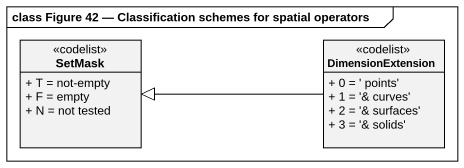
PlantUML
@startuml
mainframe class Figure 42 — Classification schemes for spatial operators
hide circle
hide empty members
skinparam classAttributeIconSize 0
class SetMask <<codelist>> {
  + T = not-empty
  + F = empty
  + N = not tested
}
class DimensionExtension <<codelist>> {
  + 0 = ' points'
  + 1 = '& curves'
  + 2 = '& surfaces'
  + 3 = '& solids'
}
DimensionExtension -left-|> SetMask
@enduml
